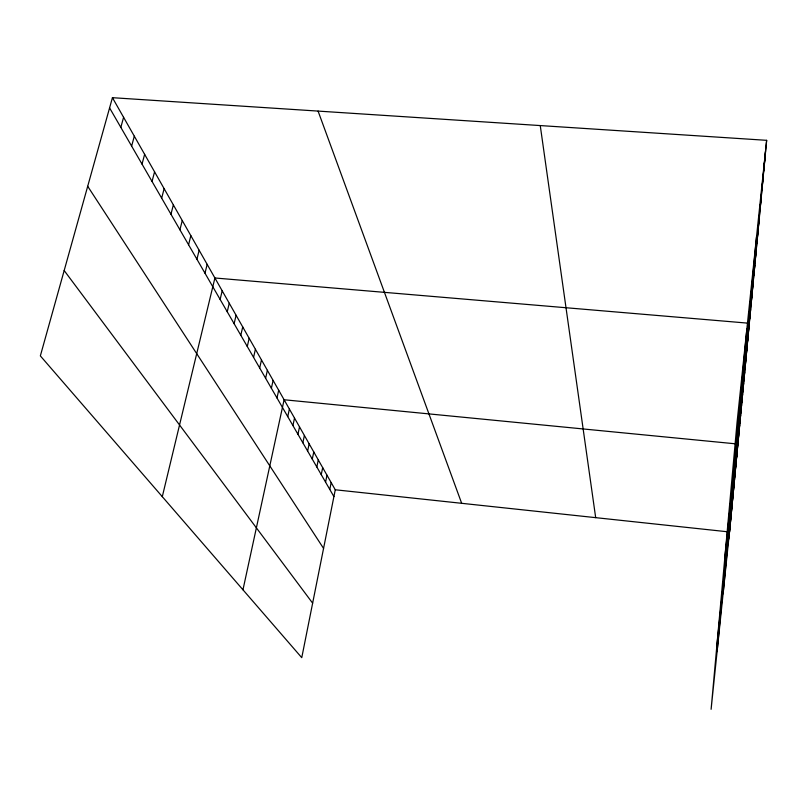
<?xml version="1.0" encoding="UTF-8"?>
<svg xmlns="http://www.w3.org/2000/svg" width="807" height="807" viewBox="0 0 807 807"><rect width="100%" height="100%" fill="white"/><g stroke="black" fill="none" stroke-linecap="round" stroke-linejoin="round"><path stroke-width="1.21" d="M717.1 651.673L746.879 328.782M723.122 593.841L756.532 236.774M728.802 539.167L765.49 151.434M729.548 531.984L766.65 140.327L112.435 97.687L40.35 355.887L301.757 657.675L335.268 489.778L112.435 97.687M766.65 140.327L737.063 422.303L711.108 709.313L730.214 524.994M763.593 171.407L764.743 160.492M761.788 190.553L762.908 179.81M760.043 208.922L761.152 198.34M758.378 226.555L759.468 216.135M756.774 243.492L757.854 233.233M755.231 259.783L756.29 249.676M753.748 275.449L754.797 265.503M752.326 290.54L753.345 280.745M750.944 305.086L751.963 295.433M724.747 558.494L749.32 323.264L214.904 277.991L162.298 496.668M749.622 319.118L750.621 309.595M747.141 345.335L748.109 336.075M745.981 357.602L746.939 348.473M743.772 380.975L744.7 372.077M744.861 369.475L745.799 360.467M741.694 402.895L742.601 394.23M742.712 392.101L743.63 383.325M740.705 413.355L741.603 404.801M738.819 433.349L739.686 425.007M739.747 423.504L740.624 415.05M716.798 646.357L737.88 444.052L284.104 399.758L242.968 589.796M737.911 442.912L738.768 434.67M735.348 469.997L736.176 462.048M736.176 461.221L737.013 453.181M733.755 486.823L734.562 479.055M734.541 478.531L735.359 470.673M732.252 502.771L733.038 495.175M732.988 494.903L733.795 487.226M730.133 525.165L732.302 502.922M325.574 482.152L326.976 475.192M329.791 489.456L331.173 482.576M321.257 474.667L322.679 467.636M316.828 466.991L318.281 459.889M312.289 459.122L313.772 451.95M307.628 451.063L309.142 443.8M302.857 442.781L304.39 435.447M297.954 434.287L299.518 426.873M292.921 425.571L294.515 418.076M287.756 416.614L289.38 409.038M276.993 397.972L278.687 390.215M271.384 388.248L273.109 380.41M265.614 378.261L267.379 370.322M259.683 367.972L261.478 359.942M253.569 357.39L255.405 349.26M247.285 346.496L249.161 338.264M240.799 335.268L242.725 326.936M234.121 323.688L236.088 315.265M227.241 311.764L229.249 303.23M220.129 299.447L222.187 290.813M204.998 273.22L207.157 264.353M196.928 259.239L199.137 250.251M188.576 244.763L190.845 235.654M179.921 229.783L182.261 220.543M170.963 214.248L173.364 204.887M161.672 198.159L164.134 188.656M152.039 181.454L154.571 171.82M142.032 164.114L144.635 154.349M131.632 146.107L134.315 136.191M120.828 127.385L123.592 117.318M335.268 489.778L727.178 531.732M64.177 270.537L312.642 603.162M87.701 186.296L323.567 548.407M109.581 107.896L333.906 496.587M318.079 111.094L461.675 503.306M540.256 125.569L595.677 517.65"/></g></svg>
